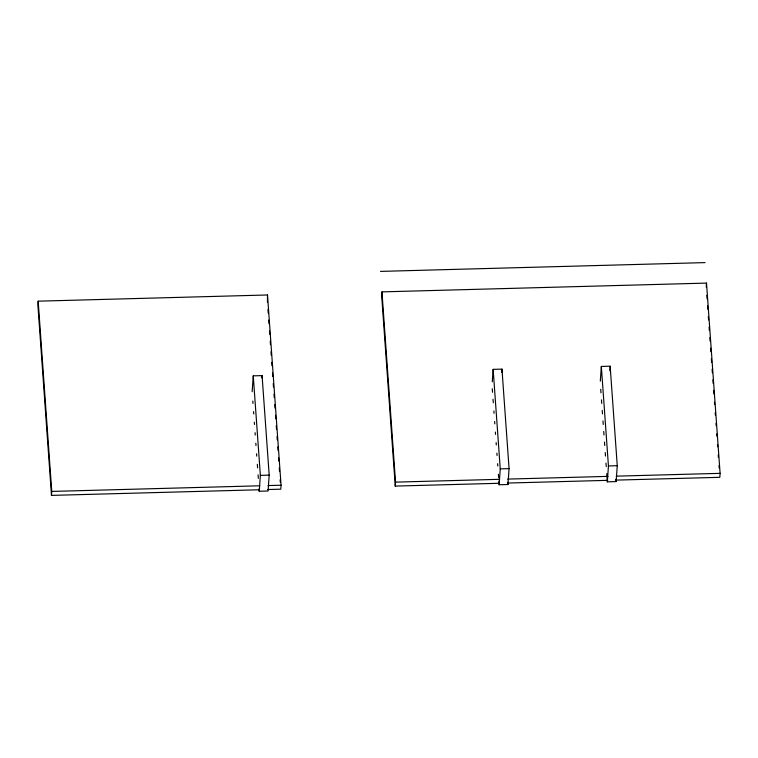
<?xml version="1.0" encoding="UTF-8"?>
<svg xmlns="http://www.w3.org/2000/svg" width="758" height="758" viewBox="0 0 758 758"><rect width="100%" height="100%" fill="white"/><g stroke="black" fill="none" stroke-linecap="round" stroke-linejoin="round"><path stroke-width="1.14" d="M267.792 489.535L280.792 489.185L281.066 485.224L267.489 294.976L38.175 301.172L37.9 305.142L51.487 495.391L259.511 489.763M51.487 495.391L51.762 491.421L38.175 301.172M252.149 391.725L253.257 375.854L262.079 375.617L269.185 475.133L268.076 490.995L259.255 491.241L259.084 488.891M267.489 294.976L267.46 302.461M261.917 377.882L262.079 375.617M259.255 491.241L260.364 475.37L253.257 375.854M615.96 480.117L719.825 477.313L720.1 473.343L706.513 283.094L381.956 291.877L381.681 295.847L395.259 486.086L499.124 483.282M395.259 486.086L395.543 482.126L381.956 291.877M492.274 381.833L493.145 369.364L501.967 369.127L509.073 468.643L507.964 484.504L499.143 484.75L498.897 481.235M501.73 372.529L501.967 369.127M499.143 484.75L500.252 468.88L493.145 369.364M600.308 381.17L601.331 366.446L610.152 366.199L617.258 465.715L616.15 481.586L607.329 481.823L606.741 473.627M609.839 370.738L610.152 366.199M607.329 481.823L608.437 465.952L601.331 366.446M706.238 287.064L706.513 283.094M380.497 271.392L705.054 262.609M260.364 475.37L269.185 475.133M500.252 468.88L509.073 468.643M608.437 465.952L617.258 465.715M51.762 491.421L259.795 485.793M268.067 485.575L281.066 485.224M395.543 482.126L499.399 479.312M507.661 479.094L607.982 476.375M616.245 476.157L720.1 473.343M507.386 483.054L607.698 480.345M706.826 295.288L707.081 298.804M707.584 305.853L707.83 309.378M708.332 316.427L708.588 319.942M709.09 326.992L709.346 330.516M709.848 337.566L710.094 341.081M710.597 348.13L710.852 351.655M711.355 358.705L711.61 362.22M712.113 369.269L712.359 372.794M712.861 379.843L713.117 383.359M713.619 390.408L713.865 393.933M714.453 402.157L714.623 404.497M715.211 412.722L715.381 415.071M715.969 423.296L716.13 425.636M716.717 433.86L716.888 436.21M717.475 444.434L717.646 446.775M718.233 454.999L718.394 457.349M718.982 465.564L719.153 467.913M615.979 479.245L616.15 481.586M600.724 389.328L600.98 392.843M601.482 399.864L601.729 403.379M602.231 410.41L602.487 413.915M602.989 420.946L603.235 424.452M603.738 431.482L603.984 434.988M604.486 442.018L604.742 445.524M605.244 452.554L605.49 456.06M605.993 463.091L606.248 466.606M507.794 482.164L507.964 484.504M492.293 388.75L492.539 392.256M493.041 399.286L493.297 402.792M493.875 410.988L494.045 413.328M494.633 421.524L494.794 423.864M495.381 432.06L495.552 434.4M496.139 442.596L496.3 444.946M496.888 453.132L497.059 455.482M497.636 463.678L497.807 466.018M498.394 474.214L498.641 477.72M267.962 309.51L268.218 313.035M268.72 320.075L268.967 323.6M269.469 330.649L269.725 334.174M270.227 341.214L270.483 344.738M270.985 351.788L271.231 355.312M271.734 362.352L271.989 365.877M272.492 372.927L272.738 376.451M273.25 383.491L273.496 387.016M273.998 394.065L274.254 397.59M274.756 404.63L275.002 408.155M275.505 415.204L275.76 418.729M276.263 425.769L276.518 429.293M277.021 436.343L277.267 439.867M277.769 446.907L278.025 450.432M278.527 457.481L278.783 461.006M279.285 468.046L279.531 471.571M280.119 479.795L280.289 482.145M252.812 401.086L252.983 403.427M253.57 411.622L253.741 413.963M254.318 422.159L254.489 424.499M255.076 432.695L255.238 435.045M255.825 443.231L255.996 445.581M256.574 453.777L256.744 456.117M257.332 464.313L257.578 467.819M258.08 474.849L258.336 478.355"/></g></svg>
